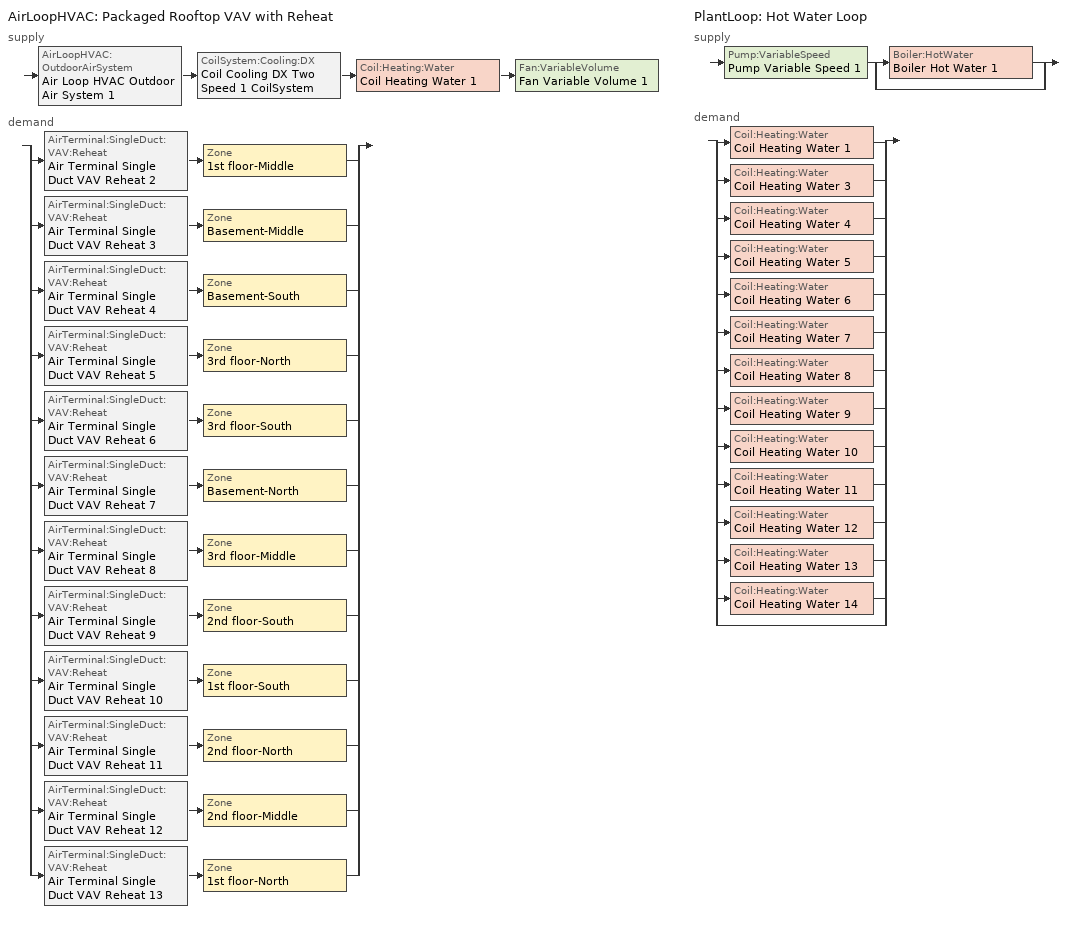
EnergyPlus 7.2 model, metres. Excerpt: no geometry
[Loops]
AirLoopHVAC 'Packaged Rooftop VAV with Reheat'
 supply: AirLoopHVAC:OutdoorAirSystem 'Air Loop HVAC Outdoor Air System 1' > CoilSystem:Cooling:DX 'Coil Cooling DX Two Speed 1 CoilSystem' > Coil:Heating:Water 'Coil Heating Water 1' > Fan:VariableVolume 'Fan Variable Volume 1'
 demand: split
  | AirTerminal:SingleDuct:VAV:Reheat 'Air Terminal Single Duct VAV Reheat 2' > Zone '1st floor-Middle'
  | AirTerminal:SingleDuct:VAV:Reheat 'Air Terminal Single Duct VAV Reheat 3' > Zone 'Basement-Middle'
  | AirTerminal:SingleDuct:VAV:Reheat 'Air Terminal Single Duct VAV Reheat 4' > Zone 'Basement-South'
  | AirTerminal:SingleDuct:VAV:Reheat 'Air Terminal Single Duct VAV Reheat 5' > Zone '3rd floor-North'
  | AirTerminal:SingleDuct:VAV:Reheat 'Air Terminal Single Duct VAV Reheat 6' > Zone '3rd floor-South'
  | AirTerminal:SingleDuct:VAV:Reheat 'Air Terminal Single Duct VAV Reheat 7' > Zone 'Basement-North'
  | AirTerminal:SingleDuct:VAV:Reheat 'Air Terminal Single Duct VAV Reheat 8' > Zone '3rd floor-Middle'
  | AirTerminal:SingleDuct:VAV:Reheat 'Air Terminal Single Duct VAV Reheat 9' > Zone '2nd floor-South'
  | AirTerminal:SingleDuct:VAV:Reheat 'Air Terminal Single Duct VAV Reheat 10' > Zone '1st floor-South'
  | AirTerminal:SingleDuct:VAV:Reheat 'Air Terminal Single Duct VAV Reheat 11' > Zone '2nd floor-North'
  | AirTerminal:SingleDuct:VAV:Reheat 'Air Terminal Single Duct VAV Reheat 12' > Zone '2nd floor-Middle'
  | AirTerminal:SingleDuct:VAV:Reheat 'Air Terminal Single Duct VAV Reheat 13' > Zone '1st floor-North'
PlantLoop 'Hot Water Loop'
 supply: Pump:VariableSpeed 'Pump Variable Speed 1' > split
  | Boiler:HotWater 'Boiler Hot Water 1'
  | bypass
 demand: split
  | Coil:Heating:Water 'Coil Heating Water 1'
  | Coil:Heating:Water 'Coil Heating Water 3'
  | Coil:Heating:Water 'Coil Heating Water 4'
  | Coil:Heating:Water 'Coil Heating Water 5'
  | Coil:Heating:Water 'Coil Heating Water 6'
  | Coil:Heating:Water 'Coil Heating Water 7'
  | Coil:Heating:Water 'Coil Heating Water 8'
  | Coil:Heating:Water 'Coil Heating Water 9'
  | Coil:Heating:Water 'Coil Heating Water 10'
  | Coil:Heating:Water 'Coil Heating Water 11'
  | Coil:Heating:Water 'Coil Heating Water 12'
  | Coil:Heating:Water 'Coil Heating Water 13'
  | Coil:Heating:Water 'Coil Heating Water 14'
  | bypass
[AirLoopHVAC]
Packaged Rooftop VAV with Reheat: Design Supply Air Flow Rate {m3/s}=AutoSize
[Sizing:System]
Packaged Rooftop VAV with Reheat: Type of Load to Size On=Sensible; Design Outdoor Air Flow Rate {m3/s}=Autosize; Minimum System Air Flow Ratio=0.3; Preheat Design Temperature {C}=7; Preheat Design Humidity Ratio {kgWater/kgDryAir}=0.008; Precool Design Temperature {C}=12.8; Precool Design Humidity Ratio {kgWater/kgDryAir}=0.008; Central Cooling Design Supply Air Temperature {C}=12.8; Central Heating Design Supply Air Temperature {C}=12.8; Sizing Option=NonCoincident; 100% Outdoor Air in Cooling=Yes; 100% Outdoor Air in Heating=Yes; Central Cooling Design Supply Air Humidity Ratio {kgWater/kgDryAir}=0.0085; Central Heating Design Supply Air Humidity Ratio {kgWater/kgDryAir}=0.008; Cooling Design Air Flow Method=DesignDay; Cooling Design Air Flow Rate {m3/s}=0; Heating Design Air Flow Method=DesignDay; Heating Design Air Flow Rate {m3/s}=0; System Outdoor Air Method=ZoneSum
[Controller:WaterCoil]
Controller Water Coil 1: Control Variable=Temperature; Action=Normal; Actuator Variable=Flow; Controller Convergence Tolerance {deltaC}=Autosize; Maximum Actuated Flow {m3/s}=Autosize; Minimum Actuated Flow {m3/s}=1e-007
[Controller:OutdoorAir]
Controller Outdoor Air 1: Minimum Outdoor Air Flow Rate {m3/s}=Autosize; Maximum Outdoor Air Flow Rate {m3/s}=Autosize; Economizer Control Type=NoEconomizer; Economizer Control Action Type=ModulateFlow; Economizer Maximum Limit Dry-Bulb Temperature {C}=28; Economizer Maximum Limit Enthalpy {J/kg}=64000; Economizer Minimum Limit Dry-Bulb Temperature {C}=-100; Lockout Type=NoLockout; Minimum Limit Type=FixedMinimum; Mechanical Ventilation Controller=Controller Mechanical Ventilation 1; High Humidity Control=No; Control High Indoor Humidity Based on Outdoor Humidity Ratio=Yes; Heat Recovery Bypass Control Type=BypassWhenOAFlowGreaterThanMinimum
[Controller:MechanicalVentilation]
Controller Mechanical Ventilation 1: Availability Schedule=Always On Discrete; Demand Controlled Ventilation=No; System Outdoor Air Method=ZoneSum; Zone Name 1=1st floor-Middle; Design Specification Outdoor Air Object Name 1=MediumOffice Outdoor Air; Design Specification Zone Air Distribution Object Name 1=1st floor-Middle Design Spec Zone Air Dist; Zone Name 2=1st floor-North; Design Specification Outdoor Air Object Name 2=MediumOffice Outdoor Air; Design Specification Zone Air Distribution Object Name 2=1st floor-North Design Spec Zone Air Dist; Zone Name 3=1st floor-South; Design Specification Outdoor Air Object Name 3=MediumOffice Outdoor Air; Design Specification Zone Air Distribution Object Name 3=1st floor-South Design Spec Zone Air Dist; Zone Name 4=2nd floor-Middle; Design Specification Outdoor Air Object Name 4=MediumOffice Outdoor Air; Design Specification Zone Air Distribution Object Name 4=2nd floor-Middle Design Spec Zone Air Dist; Zone Name 5=2nd floor-North; Design Specification Outdoor Air Object Name 5=MediumOffice Outdoor Air; Design Specification Zone Air Distribution Object Name 5=2nd floor-North Design Spec Zone Air Dist; Zone Name 6=2nd floor-South; Design Specification Outdoor Air Object Name 6=MediumOffice Outdoor Air; Design Specification Zone Air Distribution Object Name 6=2nd floor-South Design Spec Zone Air Dist; Zone Name 7=3rd floor-Middle; Design Specification Outdoor Air Object Name 7=MediumOffice Outdoor Air; Design Specification Zone Air Distribution Object Name 7=3rd floor-Middle Design Spec Zone Air Dist; Zone Name 8=3rd floor-North; Design Specification Outdoor Air Object Name 8=MediumOffice Outdoor Air; Design Specification Zone Air Distribution Object Name 8=3rd floor-North Design Spec Zone Air Dist; Zone Name 9=3rd floor-South; Design Specification Outdoor Air Object Name 9=MediumOffice Outdoor Air; Design Specification Zone Air Distribution Object Name 9=3rd floor-South Design Spec Zone Air Dist; Zone Name 10=Basement-Middle; Design Specification Outdoor Air Object Name 10=MediumOffice Outdoor Air; Design Specification Zone Air Distribution Object Name 10=Basement-Middle Design Spec Zone Air Dist; Zone Name 11=Basement-North; Design Specification Outdoor Air Object Name 11=MediumOffice Outdoor Air; Design Specification Zone Air Distribution Object Name 11=Basement-North Design Spec Zone Air Dist; Zone Name 12=Basement-South; Design Specification Outdoor Air Object Name 12=MediumOffice Outdoor Air; Design Specification Zone Air Distribution Object Name 12=Basement-South Design Spec Zone Air Dist
[SetpointManager:MixedAir] Control Variable=Temperature
Setpoint Manager Mixed Air 3; Setpoint Manager Mixed Air 2; Setpoint Manager Mixed Air 1
[CoilSystem:Cooling:DX]
Coil Cooling DX Two Speed 1 CoilSystem: Availability Schedule=Always On Discrete; Cooling Coil=Coil Cooling DX Two Speed 1
[Coil:Cooling:DX:TwoSpeed]
Coil Cooling DX Two Speed 1: Availability Schedule=Always On Discrete; Rated High Speed Total Cooling Capacity {W}=Autosize; Rated High Speed Sensible Heat Ratio=Autosize; Rated High Speed COP {W/W}=3; Rated High Speed Air Flow Rate {m3/s}=Autosize; Total Cooling Capacity Function of Temperature Curve=Curve Biquadratic 1; Total Cooling Capacity Function of Flow Fraction Curve=Curve Quadratic 1; Energy Input Ratio Function of Temperature Curve=Curve Biquadratic 2; Energy Input Ratio Function of Flow Fraction Curve=Curve Quadratic 2; Part Load Fraction Correlation Curve=Curve Quadratic 3; Rated Low Speed Total Cooling Capacity {W}=Autosize; Rated Low Speed Sensible Heat Ratio=0.69; Rated Low Speed COP {W/W}=3; Rated Low Speed Air Flow Rate {m3/s}=Autosize; Low Speed Total Cooling Capacity Function of Temperature Curve=Curve Biquadratic 3; Low Speed Energy Input Ratio Function of Temperature Curve=Curve Biquadratic 4; Condenser Type=AirCooled; High Speed Evaporative Condenser Effectiveness=0; Low Speed Evaporative Condenser Effectiveness=0; Basin Heater Capacity {W/K}=10; Basin Heater Setpoint Temperature {C}=2
[Coil:Heating:Water] Availability Schedule=Always On Discrete; U-Factor Times Area Value {W/K}=Autosize; Maximum Water Flow Rate {m3/s}=Autosize; Performance Input Method=UFactorTimesAreaAndDesignWaterFlowRate; Rated Capacity {W}=Autosize; Rated Inlet Water Temperature {C}=82.2; Rated Inlet Air Temperature {C}=16.6; Rated Outlet Water Temperature {C}=71.1; Rated Outlet Air Temperature {C}=32.2; Rated Ratio for Air and Water Convection=0.5
Coil Heating Water 1; Coil Heating Water 3; Coil Heating Water 4; Coil Heating Water 5; Coil Heating Water 6; Coil Heating Water 7; Coil Heating Water 8; Coil Heating Water 9; Coil Heating Water 10; Coil Heating Water 11; Coil Heating Water 12; Coil Heating Water 13; Coil Heating Water 14
[Fan:VariableVolume]
Fan Variable Volume 1: Availability Schedule=Always On Discrete; Fan Efficiency=0.6045; Pressure Rise {Pa}=500; Maximum Flow Rate {m3/s}=AutoSize; Fan Power Minimum Flow Rate Input Method=FixedFlowRate; Fan Power Minimum Flow Fraction=0; Fan Power Minimum Air Flow Rate {m3/s}=0; Motor Efficiency=0.93; Motor In Airstream Fraction=1; Fan Power Coefficient 1=0.0407599; Fan Power Coefficient 2=0.088045; Fan Power Coefficient 3=-0.0729261; Fan Power Coefficient 4=0.94374; Fan Power Coefficient 5=0
[SetpointManager:Scheduled] Control Variable=Temperature
Name | Schedule
Setpoint Manager Scheduled 1 | Deck_Temperature
Setpoint Manager Scheduled 2 | Hot_Water_Temperature
[AirTerminal:SingleDuct:VAV:Reheat] Availability Schedule=Always On Discrete; Maximum Air Flow Rate {m3/s}=Autosize; Zone Minimum Air Flow Input Method=Constant; Constant Minimum Air Flow Fraction=0.3; Fixed Minimum Air Flow Rate {m3/s}=0.3; Maximum Hot Water or Steam Flow Rate {m3/s}=Autosize; Minimum Hot Water or Steam Flow Rate {m3/s}=0; Convergence Tolerance=0.001; Damper Heating Action=Normal; Maximum Flow per Zone Floor Area During Reheat {m3/s-m2}=Autocalculate; Maximum Flow Fraction During Reheat=Autocalculate; Maximum Reheat Air Temperature {C}=35
Name | Reheat Coil
Air Terminal Single Duct VAV Reheat 2 | Coil Heating Water 3
Air Terminal Single Duct VAV Reheat 3 | Coil Heating Water 4
Air Terminal Single Duct VAV Reheat 4 | Coil Heating Water 5
Air Terminal Single Duct VAV Reheat 5 | Coil Heating Water 6
Air Terminal Single Duct VAV Reheat 6 | Coil Heating Water 7
Air Terminal Single Duct VAV Reheat 7 | Coil Heating Water 8
Air Terminal Single Duct VAV Reheat 8 | Coil Heating Water 9
Air Terminal Single Duct VAV Reheat 9 | Coil Heating Water 10
Air Terminal Single Duct VAV Reheat 10 | Coil Heating Water 11
Air Terminal Single Duct VAV Reheat 11 | Coil Heating Water 12
Air Terminal Single Duct VAV Reheat 12 | Coil Heating Water 13
Air Terminal Single Duct VAV Reheat 13 | Coil Heating Water 14
[PlantLoop]
Hot Water Loop: Fluid Type=Water; Plant Equipment Operation Scheme=Hot Water Loop Operation Scheme List; Maximum Loop Temperature {C}=100; Minimum Loop Temperature {C}=0; Maximum Loop Flow Rate {m3/s}=Autosize; Minimum Loop Flow Rate {m3/s}=0; Plant Loop Volume {m3}=Autocalculate; Load Distribution Scheme=Optimal
[PlantEquipmentOperationSchemes]
Hot Water Loop Operation Scheme List: Control Scheme Object Type 1=PlantEquipmentOperation:HeatingLoad; Control Scheme Name 1=Hot Water Loop Heating Operation Scheme; Control Scheme Schedule Name 1=Always On Discrete
[PlantEquipmentOperation:HeatingLoad]
Hot Water Loop Heating Operation Scheme: Load Range Lower Limit 1 {W}=0; Load Range Upper Limit 1 {W}=1000000000; Range Equipment List Name 1=Hot Water Loop Heating Equipment List
[PlantEquipmentList]
Hot Water Loop Heating Equipment List: Boiler:HotWater, Boiler Hot Water 1
[Sizing:Plant]
Hot Water Loop: Loop Type=Heating; Design Loop Exit Temperature {C}=82; Loop Design Temperature Difference {deltaC}=11
[Pump:VariableSpeed]
Pump Variable Speed 1: Rated Flow Rate {m3/s}=Autosize; Rated Pump Head {Pa}=179352; Rated Power Consumption {W}=Autosize; Motor Efficiency=0.9; Fraction of Motor Inefficiencies to Fluid Stream=0; Coefficient 1 of the Part Load Performance Curve=0; Coefficient 2 of the Part Load Performance Curve=1; Coefficient 3 of the Part Load Performance Curve=0; Coefficient 4 of the Part Load Performance Curve=0; Minimum Flow Rate {m3/s}=0; Pump Control Type=Intermittent
[Boiler:HotWater]
Boiler Hot Water 1: Fuel Type=NaturalGas; Nominal Capacity {W}=Autosize; Nominal Thermal Efficiency=0.8; Efficiency Curve Temperature Evaluation Variable=LeavingBoiler; Normalized Boiler Efficiency Curve=Boiler Efficiency; Design Water Outlet Temperature {C}=82; Design Water Flow Rate {m3/s}=Autosize; Minimum Part Load Ratio=0; Maximum Part Load Ratio=1; Optimum Part Load Ratio=1; Water Outlet Upper Temperature Limit {C}=99; Boiler Flow Mode=VariableFlow; Parasitic Electric Load {W}=0; Sizing Factor=1
[ZoneControl:Thermostat] Control Object Type 1=ThermostatSetpoint:DualSetpoint; Control Name 1=Medium Office Thermostat
Name | Zone or ZoneList | Control Type Schedule
1st floor-Middle Thermostat | 1st floor-Middle | 1st floor-Middle Thermostat Schedule
1st floor-North Thermostat | 1st floor-North | 1st floor-North Thermostat Schedule
1st floor-South Thermostat | 1st floor-South | 1st floor-South Thermostat Schedule
2nd floor-Middle Thermostat | 2nd floor-Middle | 2nd floor-Middle Thermostat Schedule
2nd floor-North Thermostat | 2nd floor-North | 2nd floor-North Thermostat Schedule
2nd floor-South Thermostat | 2nd floor-South | 2nd floor-South Thermostat Schedule
3rd floor-Middle Thermostat | 3rd floor-Middle | 3rd floor-Middle Thermostat Schedule
3rd floor-North Thermostat | 3rd floor-North | 3rd floor-North Thermostat Schedule
3rd floor-South Thermostat | 3rd floor-South | 3rd floor-South Thermostat Schedule
Basement-Middle Thermostat | Basement-Middle | Basement-Middle Thermostat Schedule
Basement-North Thermostat | Basement-North | Basement-North Thermostat Schedule
Basement-South Thermostat | Basement-South | Basement-South Thermostat Schedule
[ThermostatSetpoint:DualSetpoint]
Medium Office Thermostat: Heating Setpoint Temperature Schedule=Medium Office HtgSetp; Cooling Setpoint Temperature Schedule=Medium Office ClgSetp
[Zone equipment]
1st floor-Middle: Air Terminal Single Duct VAV Reheat 2
1st floor-North: Air Terminal Single Duct VAV Reheat 13
1st floor-South: Air Terminal Single Duct VAV Reheat 10
2nd floor-Middle: Air Terminal Single Duct VAV Reheat 12
2nd floor-North: Air Terminal Single Duct VAV Reheat 11
2nd floor-South: Air Terminal Single Duct VAV Reheat 9
3rd floor-Middle: Air Terminal Single Duct VAV Reheat 8
3rd floor-North: Air Terminal Single Duct VAV Reheat 5
3rd floor-South: Air Terminal Single Duct VAV Reheat 6
Basement-Middle: Air Terminal Single Duct VAV Reheat 3
Basement-North: Air Terminal Single Duct VAV Reheat 7
Basement-South: Air Terminal Single Duct VAV Reheat 4
[Sizing:Zone] Zone Cooling Design Supply Air Temperature Input Method=SupplyAirTemperature; Zone Cooling Design Supply Air Temperature {C}=14; Zone Heating Design Supply Air Temperature Input Method=SupplyAirTemperature; Zone Heating Design Supply Air Temperature {C}=40; Zone Cooling Design Supply Air Humidity Ratio {kgWater/kgDryAir}=0.0085; Zone Heating Design Supply Air Humidity Ratio {kgWater/kgDryAir}=0.008; Design Specification Outdoor Air Object=MediumOffice Outdoor Air; Cooling Design Air Flow Method=DesignDay; Cooling Design Air Flow Rate {m3/s}=0; Cooling Minimum Air Flow per Zone Floor Area {m3/s-m2}=0.000762; Cooling Minimum Air Flow {m3/s}=0; Cooling Minimum Air Flow Fraction=0; Heating Design Air Flow Method=DesignDay; Heating Design Air Flow Rate {m3/s}=0; Heating Maximum Air Flow per Zone Floor Area {m3/s-m2}=0.002032; Heating Maximum Air Flow {m3/s}=0.141576; Heating Maximum Air Flow Fraction=0.3
Name | Design Specification Zone Air Distribution Object
1st floor-Middle | 1st floor-Middle Design Spec Zone Air Dist
1st floor-North | 1st floor-North Design Spec Zone Air Dist
1st floor-South | 1st floor-South Design Spec Zone Air Dist
2nd floor-Middle | 2nd floor-Middle Design Spec Zone Air Dist
2nd floor-North | 2nd floor-North Design Spec Zone Air Dist
2nd floor-South | 2nd floor-South Design Spec Zone Air Dist
3rd floor-Middle | 3rd floor-Middle Design Spec Zone Air Dist
3rd floor-North | 3rd floor-North Design Spec Zone Air Dist
3rd floor-South | 3rd floor-South Design Spec Zone Air Dist
Basement-Middle | Basement-Middle Design Spec Zone Air Dist
Basement-North | Basement-North Design Spec Zone Air Dist
Basement-South | Basement-South Design Spec Zone Air Dist
[DesignSpecification:ZoneAirDistribution] Zone Air Distribution Effectiveness in Cooling Mode=1; Zone Air Distribution Effectiveness in Heating Mode=1
1st floor-Middle Design Spec Zone Air Dist; 1st floor-North Design Spec Zone Air Dist; 1st floor-South Design Spec Zone Air Dist; 2nd floor-Middle Design Spec Zone Air Dist; 2nd floor-North Design Spec Zone Air Dist; 2nd floor-South Design Spec Zone Air Dist; 3rd floor-Middle Design Spec Zone Air Dist; 3rd floor-North Design Spec Zone Air Dist; 3rd floor-South Design Spec Zone Air Dist; Basement-Middle Design Spec Zone Air Dist; Basement-North Design Spec Zone Air Dist; Basement-South Design Spec Zone Air Dist
[DesignSpecification:OutdoorAir]
MediumOffice Outdoor Air: Outdoor Air Method=Sum; Outdoor Air Flow per Person {m3/s-person}=0.0107645; Outdoor Air Flow per Zone Floor Area {m3/s-m2}=0; Outdoor Air Flow per Zone {m3/s}=0; Outdoor Air Flow Air Changes per Hour {1/hr}=0
[Schedule:Constant]
Always On Discrete: Hourly Value=1
[Schedule:Day:Interval]
Deck_Temperature_Default; Deck_Temperature_Summer_Design_Day; Deck_Temperature_Winter_Design_Day: No, 24:00, 12.8
Hot_Water_Temperature_Default; Hot_Water_Temperature_Summer_Design_Day; Hot_Water_Temperature_Winter_Design_Day: No, 24:00, 67
Medium Office ClgSetp Default Schedule: No, 06:00, 24.0855, 22:00, 24, 24:00, 24.0063
Medium Office ClgSetp Rule 1 Day Schedule; Medium Office ClgSetp Winter Design Day: No, 24:00, 26.7
Medium Office ClgSetp Rule 2 Day Schedule: No, 06:00, 26.7, 18:00, 24, 24:00, 26.7
Medium Office ClgSetp Summer Design Day: No, 06:00, 26.7, 22:00, 24, 24:00, 26.7
Medium Office HtgSetp Default Schedule: No, 06:00, 23, 22:00, 23, 24:00, 23
Medium Office HtgSetp Rule 1 Day Schedule: No, 24:00, 15.6
Medium Office HtgSetp Rule 2 Day Schedule: No, 06:00, 15.6, 18:00, 21, 24:00, 15.6
Medium Office HtgSetp Summer Design Day: No, 24:00, 23.0901
Medium Office HtgSetp Winter Design Day: No, 24:00, 23
[Schedule:Week:Daily]
Schedule:Week:Daily {3f8342c8-39f3-4418-bdbc-04c746acc6c7}: Deck_Temperature_Default, Deck_Temperature_Default, Deck_Temperature_Default, Deck_Temperature_Default, Deck_Temperature_Default, Deck_Temperature_Default, Deck_Temperature_Default, Deck_Temperature_Default, Deck_Temperature_Summer_Design_Day, Deck_Temperature_Winter_Design_Day, Deck_Temperature_Default, Deck_Temperature_Default
Schedule:Week:Daily {b43913ad-c123-48c3-b1e4-e522962fff81}: Hot_Water_Temperature_Default, Hot_Water_Temperature_Default, Hot_Water_Temperature_Default, Hot_Water_Temperature_Default, Hot_Water_Temperature_Default, Hot_Water_Temperature_Default, Hot_Water_Temperature_Default, Hot_Water_Temperature_Default, Hot_Water_Temperature_Summer_Design_Day, Hot_Water_Temperature_Winter_Design_Day, Hot_Water_Temperature_Default, Hot_Water_Temperature_Default
Schedule:Week:Daily {50d534d4-4e05-4765-951e-c3a13c504f4a}: Medium Office ClgSetp Default Schedule, Medium Office ClgSetp Default Schedule, Medium Office ClgSetp Default Schedule, Medium Office ClgSetp Default Schedule, Medium Office ClgSetp Default Schedule, Medium Office ClgSetp Default Schedule, Medium Office ClgSetp Rule 2 Day Schedule, Medium Office ClgSetp Default Schedule, Medium Office ClgSetp Summer Design Day, Medium Office ClgSetp Winter Design Day, Medium Office ClgSetp Default Schedule, Medium Office ClgSetp Default Schedule
Schedule:Week:Daily {25513fe7-8532-463b-8e00-898f449f2a26}: Medium Office ClgSetp Rule 1 Day Schedule, Medium Office ClgSetp Default Schedule, Medium Office ClgSetp Default Schedule, Medium Office ClgSetp Default Schedule, Medium Office ClgSetp Default Schedule, Medium Office ClgSetp Default Schedule, Medium Office ClgSetp Rule 2 Day Schedule, Medium Office ClgSetp Default Schedule, Medium Office ClgSetp Summer Design Day, Medium Office ClgSetp Winter Design Day, Medium Office ClgSetp Default Schedule, Medium Office ClgSetp Default Schedule
Schedule:Week:Daily {5ab1f667-9bb2-4ac2-acb2-a374238df334}: Medium Office HtgSetp Default Schedule, Medium Office HtgSetp Default Schedule, Medium Office HtgSetp Default Schedule, Medium Office HtgSetp Default Schedule, Medium Office HtgSetp Default Schedule, Medium Office HtgSetp Default Schedule, Medium Office HtgSetp Rule 2 Day Schedule, Medium Office HtgSetp Default Schedule, Medium Office HtgSetp Summer Design Day, Medium Office HtgSetp Winter Design Day, Medium Office HtgSetp Default Schedule, Medium Office HtgSetp Default Schedule
Schedule:Week:Daily {e4e16183-8ff5-402b-86c4-6fe39a2eb807}: Medium Office HtgSetp Rule 1 Day Schedule, Medium Office HtgSetp Default Schedule, Medium Office HtgSetp Default Schedule, Medium Office HtgSetp Default Schedule, Medium Office HtgSetp Default Schedule, Medium Office HtgSetp Default Schedule, Medium Office HtgSetp Rule 2 Day Schedule, Medium Office HtgSetp Default Schedule, Medium Office HtgSetp Summer Design Day, Medium Office HtgSetp Winter Design Day, Medium Office HtgSetp Default Schedule, Medium Office HtgSetp Default Schedule
[Schedule:Year]
Deck_Temperature: Schedule:Week:Daily {3f8342c8-39f3-4418-bdbc-04c746acc6c7}, 1, 1, 12, 31
Hot_Water_Temperature: Schedule:Week:Daily {b43913ad-c123-48c3-b1e4-e522962fff81}, 1, 1, 12, 31
Medium Office ClgSetp: Schedule:Week:Daily {50d534d4-4e05-4765-951e-c3a13c504f4a}, 1, 1, 1, 3, Schedule:Week:Daily {25513fe7-8532-463b-8e00-898f449f2a26}, 1, 4, 12, 31
Medium Office HtgSetp: Schedule:Week:Daily {5ab1f667-9bb2-4ac2-acb2-a374238df334}, 1, 1, 1, 3, Schedule:Week:Daily {e4e16183-8ff5-402b-86c4-6fe39a2eb807}, 1, 4, 12, 31
[Curve:Biquadratic]
Name | Coefficient1 Constant | Coefficient2 x | Coefficient3 x**2 | Coefficient4 y | Coefficient5 y**2 | Coefficient6 x*y | Minimum Value of x {BasedOnField A2} | Maximum Value of x {BasedOnField A2} | Minimum Value of y {BasedOnField A3} | Maximum Value of y {BasedOnField A3} | Input Unit Type for X | Input Unit Type for Y | Output Unit Type
Curve Biquadratic 1 | 0.42415 | 0.04426 | -0.00042 | 0.00333 | -8e-005 | -0.00021 | 17 | 22 | 13 | 46
Curve Biquadratic 2 | 1.23649 | -0.02431 | 0.00057 | -0.01434 | 0.00063 | -0.00038 | 17 | 22 | 13 | 46
Curve Biquadratic 3; Curve Biquadratic 4 | 0 | 0 | 0 | 0 | 0 | 0 | 0 | 1 | 0 | 1
Boiler Efficiency | 1 | 0 | 0 | 0 | 0 | 0 | 0 | 1 | 0 | 1 | Dimensionless | Dimensionless | Dimensionless
[Curve:Quadratic]
Name | Coefficient1 Constant | Coefficient2 x | Coefficient3 x**2 | Minimum Value of x {BasedOnField A2} | Maximum Value of x {BasedOnField A2}
Curve Quadratic 1 | 0.77136 | 0.34053 | -0.11088 | 0.75918 | 1.13877
Curve Quadratic 2 | 1.2055 | -0.32953 | 0.12308 | 0.75918 | 1.13877
Curve Quadratic 3 | 0.771 | 0.229 | 0 | 0 | 1
[Schedule:Compact]
1st floor-Middle Thermostat Schedule; 1st floor-North Thermostat Schedule; 1st floor-South Thermostat Schedule; 2nd floor-Middle Thermostat Schedule; 2nd floor-North Thermostat Schedule; 2nd floor-South Thermostat Schedule; 3rd floor-Middle Thermostat Schedule; 3rd floor-North Thermostat Schedule; 3rd floor-South Thermostat Schedule; Basement-Middle Thermostat Schedule; Basement-North Thermostat Schedule; Basement-South Thermostat Schedule: Through: 12/31, For: AllDays, Until: 24:00, 4
